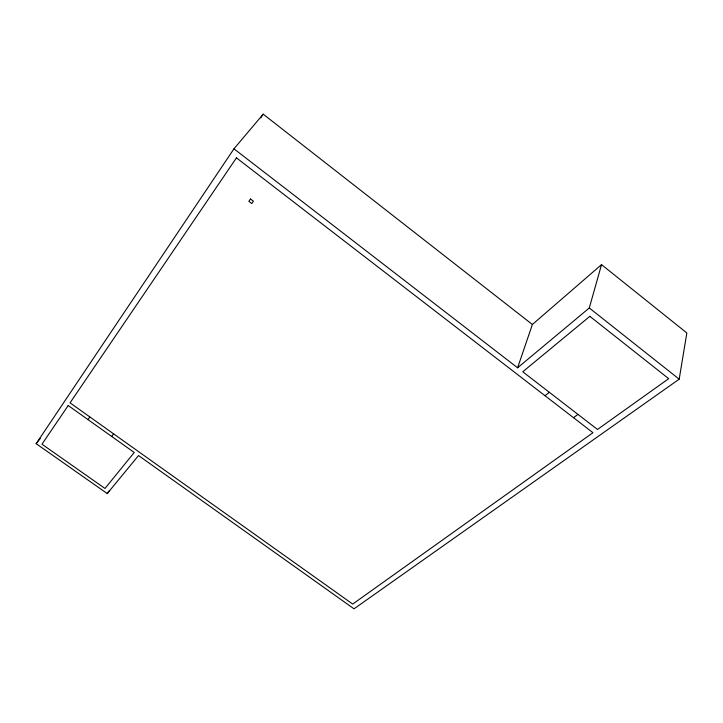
<?xml version="1.0" encoding="UTF-8"?>
<svg xmlns="http://www.w3.org/2000/svg" width="723" height="723" viewBox="0 0 723 723"><rect width="100%" height="100%" fill="white"/><g stroke="black" fill="none" stroke-linecap="round" stroke-linejoin="round"><path stroke-width="1.08" d="M233.963 148.811L36.15 443.678L107.257 493.574L138.527 455.544L354.035 608.829L679.195 379.168L686.85 332.969L601.527 264.627L532.381 324.491L517.605 367.79L233.963 148.811L263.208 114.171L532.381 324.491M517.605 367.79L589.29 307.971L601.527 264.627M260.678 117.903L263.208 114.171M107.257 493.574L109.164 490.809M87.989 419.593L89.878 416.963M111.667 436.439L113.628 433.872M36.15 443.678L40.271 438.481M544.988 395.707L549.335 392.291M573.511 417.695L577.966 414.396M589.29 307.971L679.195 379.168M68.224 405.54L41.97 444.202L104.989 488.459L134.234 452.49L68.224 405.54M236.448 157.858L70.05 402.847L352.697 604.076L592.968 432.688L236.448 157.858M250.529 198.997L248.857 201.31L251.767 203.543L253.448 201.238L250.529 198.997M589.851 316.34L522.756 371.776L597.487 429.462L668.703 378.671L589.851 316.34"/></g></svg>
